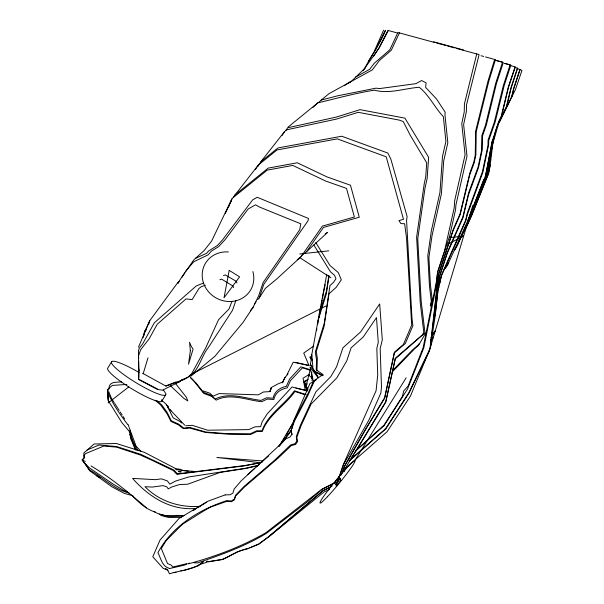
<?xml version="1.0" encoding="UTF-8"?>
<svg xmlns="http://www.w3.org/2000/svg" width="604" height="604" viewBox="0 0 604 604"><rect width="100%" height="100%" fill="white"/><g stroke="black" fill="none" stroke-linecap="round" stroke-linejoin="round"><path stroke-width="0.91" d="M129.218 427.715L136.104 446.19L141.087 451.392M129.988 430.154C131.068 437.228 133.952 445.05 138.278 450.765M138.92 369.535L138.663 379.538L157.576 389.482M316.979 370.418L317.342 358.3L316.277 351.475L324.046 326.515L329.006 293.778L336.171 287.353L341.305 279.818L338.323 272.6L330.011 265.511L315.832 242.634M135.409 449.708L130.849 438.934L129.92 434.291L130.102 431.784M485.563 56.927L495.439 59.683L488.779 81.306L476.239 131.672L475.876 154.805L474.216 162.71L469.761 174.813L460.21 214.541L452.947 230.992L438.61 274.39L430.516 347.081L434.812 318.172L439.47 276.307L447.73 251.309L462.747 217.304L468.659 192.752L478.081 167.089L481.614 150.343L481.841 135.673L485.45 125.345L495.688 83.299L502.566 62.182L494.404 59.962M269.965 391.611L271.392 387.458L277.795 383.993L283.427 381.758M492.856 143.224L490.108 165.926L488.613 173.461L471.686 215.469L466.832 226.13L463.494 231.815M328.855 275.394L326.522 290.788L319.184 314.359L311.128 358.27L312.464 360.528M329.029 276.036L326.296 294.042L317.961 320.807M311.438 358.504L310.335 364.71L317.893 377.44L310.041 367.119L313.325 381.592M316.534 330.705L316.873 328.848M317.727 324.212L318.64 319.448M318.92 317.727L319.259 315.877M319.486 314.827L319.826 312.985M320.105 311.241L320.958 306.606M321.298 304.756L322.151 300.12M322.491 298.27L323.51 292.706M319.184 314.359L326.794 274.216M485.684 174.918L491.294 146.674M490.161 165.013L488.47 173.537L471.505 215.711L465.918 227.965L461.698 235.167M323.691 291.808L325.171 284.62M320.679 308.365L321.049 306.545M291.891 428.764L293.604 421.116L309.912 383.6L315.333 380.429M439.961 281.034L440.844 277.312M439.493 283.623L440.988 277.236M310.69 367.836L306.273 385.284L307.255 383.789M143.103 337.644L144.341 332.464L145.934 330.131M143.903 335.567L144.983 331.067L149.762 320.679L177.946 282.347M501.305 116.074L508.304 87.006L515.091 66.833L509.655 65.353M506.469 106.38L510.931 87.859L517.409 68.086M511.641 96.685L513.559 88.705L519.885 69.385M476.745 53.907L464.438 103.82L464.234 111.936L461.766 123.609L465.08 154.828L454.691 200.619L454.178 207.965L444.544 250.879L437.553 272.042L436.586 280.747L423.14 347.662L408.161 385.971L403.721 390.924L402.423 396.413L383.948 425.246L355.915 450.403M429.58 349.807L410.441 396.111L387.058 431.739L344.71 468.9M491.83 142.748L492.864 139.184M495.303 132.857L492.373 142.997L490.727 155.84L487.081 174.224L469.678 218.097L456.82 246.311L454.495 250.275M492.909 143.246L497.741 126.53M419.236 343.404L418.708 345.209L415.061 348.349L392.585 371.596M430.297 305.375L432.147 299.033L430.388 284.431L428.908 257.561L432.049 235.53L441.373 193.982L443.698 160.943L447.821 142.763L444.974 114.964L445.14 112.14L436.458 98.897L425.624 87.391L426.092 82.869L421.615 80.536L415.892 83.662L379.697 88.569L375.952 88.169L337.417 95.862L321.177 100.083L318.459 102.68M430.403 306.213L431.452 302.619L429.467 286.092L427.791 255.703L431.347 230.781L439.954 192.434L442.475 156.534L445.903 141.427L443.374 116.715C434.654 107.474 429.369 95.477 419.282 87.27C404.454 88.335 389.225 94.216 374.442 90.162C355.235 93.182 336.632 98.467 317.757 102.876L288.055 127.134M148.697 324.242L149.762 320.679L138.459 347.217M494.646 59.403L488.009 81.079L475.612 131.227L475.242 155.303L473.785 162.219L469.889 172.82L459.923 214.231L453.521 228.727L438.512 274.178L429.95 348.833L408.938 392.562L385.586 428.659L349.844 459.931M472.826 205.39L428.991 351.883L409.104 392.94L385.752 429.006L349.104 461.063M147.995 357.862L143.163 373.755L142.808 373.393L166.032 386.167L183.767 379.425M270.131 391.513L271.392 387.458L269.746 391.626L263.389 391.988L258.421 394.842L219.199 393.581L212.94 396.224L209.814 393.189L203.125 390.901M518.073 68.894L520.135 69.52L513.823 88.788L512.154 95.711L499.221 122.091M499.032 121.555C489.014 144.583 492.132 170.947 479.501 193.121M497.5 127.165L499.206 122.038M257.78 299.599L259.222 297.961L263.827 284.303L308.032 220.762L308.455 218.452L257.228 197.289L252.668 199.871L222.431 240.03L217.327 245.541L208.637 250.97L206.643 253.265L195.356 258.429L193.423 260.377L186.017 271.249M231.981 301.336L228.999 308.999L218.557 319.72L205.73 347.829L191.845 373.415L187.308 377.794L182.612 379.403M235.854 300.52L232.563 310.199L208.342 347.534C200.415 357.258 198.761 373.37 185.904 378.081M339.659 475.944L343.533 464.529L369.074 419.765L380.867 392.993L381.479 387.119L380.188 348.561L382.294 339.886L379.682 303.948L360.588 331.974L342.929 347.798L336.579 366.787L330.833 376.579L315.952 391.747L300.43 425.201L296.285 436.616L296.896 440.89L295.092 443.661L290.667 444.937L274.435 460.384L244.076 486.439L235.5 495.31L234.329 499.063L231.415 500.988L226.704 500.656C199.026 509.625 171.876 526.341 157.938 552.698C160.928 558.345 161.895 566.227 169.029 568.228L169.196 568.606L184.28 565.17L187.165 563.947M342.611 472.011L344.499 466.439L364.718 431.007L384.725 398.119L394.442 352.849L405.329 343.48L412.902 325.76L411.928 317.696L406.575 220.332L407.119 216.534L390.803 158.95L387.798 153.031L341.736 136.232L277.976 147.942L260.913 161.698L257.938 166.394M515.325 66.961L508.568 87.089L501.826 115.107L498.874 121.117L491.777 142.725L485.827 174.85L468.032 220.249L447.723 264.65L445.473 268.493M177.991 282.883L186.266 270.456L193.741 261.774L208.214 254.797L211.385 251.143L218.678 246.583L224.99 239.765L248.161 208.992L255.515 204.824L259.561 207.081L300.807 223.812L299.705 229.792L263.133 282.513L258.64 295.847L253.151 307.157L243.08 322.362L214.926 356.262L190.97 376.111M439.418 284.597L441.35 276.149L465.85 220.687L467.3 214.669L482.815 172.442L488.628 144.885L488.689 140.573L495.159 122.053L504.121 85.745L510.848 65.119L504.521 63.397M438.942 287.829L440.429 278.444L441.932 273.891L465.571 220.377L467.421 212.676L482.385 171.959L487.987 145.383L488.07 140.128L494.276 122.355L503.359 85.526L510.101 64.855L504.65 63.367M434.654 316.7L435.288 314.963L439.569 276.526L447.149 253.567L463.034 217.614L468.53 194.745L478.511 167.58L482.249 149.845L482.468 136.119L486.326 125.051L496.45 83.526L503.328 62.446L496.065 60.475M433.846 320.837L434.812 318.172M429.776 349.112L430.025 348.433M341.351 475.031L344.401 466.243L366.741 427.111L384.62 397.719L394.352 352.253L403.404 344.469L411.694 325.05L406.537 238.006L404.627 223.737L400.965 223.586L398.919 220.626L403.48 219.328L386.228 156.829L337.289 138.882L276.994 149.958L258.286 165.051L233.537 196.904M344.038 471.799L346.537 466.107L385.699 401.758L395.273 358.225L422.717 334.608L423.774 332.125L420.233 302.725L416.624 237.085L424.302 183.261L425.729 176.904L426.718 162.846L410.237 135.258L403.268 121.563L399.244 120.098L358.24 112.321L336.67 119.041L286.764 129.785L284.59 131.544L260.913 161.698M312.525 376.881L311.86 378.648L311.755 372.132M311.891 380.49L312.857 377.908M467.851 220.483L483.849 179.433M364.506 68.871C370.947 55.749 380.059 44.009 385.601 30.336M368.327 61.563L375.62 49.687L385.307 30.313M374.835 50.094L383.555 30.2M107.95 390.645L109.181 388.108L112.344 385.42L126.848 384.438M225.322 213.476L232.306 198.301L267.225 170.124L292.804 165.428L325.579 181.004L346.5 188.403L354.374 217.01L322.377 226.107L300.935 256.806L276.889 278.852L265.398 288.342L259.222 297.961M228.237 207.617L229.392 205.043M230.094 203.48L231.506 200.347M313.665 380.996L308.244 393.03L293.604 421.116M322.612 374.805L314.707 380.278L307.783 395.628L294.291 421.524L291.143 430.486L291.808 434.48L290.154 436.903L285.466 439.033L278.935 446.379M469.859 217.863L457.734 244.477L454.404 250.154M399.433 32.85L391.324 50.2L379.372 60.543L372.298 69.913L329.165 93.56L321.177 100.083M231.898 198.844L211.589 241.139L204.009 250.69L195.356 258.429M285.096 377.326L282.498 382.589M499.047 121.6L506.99 105.413L511.195 87.942L517.658 68.222L515.589 67.595M499.334 122.408L515.544 89.347L521.939 70.464L520.135 69.52M287.036 374.737L293.227 362.189L308.855 365.511M178.165 283.291L179.131 281.351M282.272 382.861L284.786 377.742L288.025 373.959M425.548 333.166L419.425 343.948L412.774 349.678L392.675 370.463M283.948 439.168L284.869 437.553M286.258 435.122L293.899 421.886M446.734 266.054L448.629 262.816M293.967 421.237L279.735 445.178L291.626 429.603M111.748 361.554L107.905 367.881A31.755 5.149 31.3 0 0 133.975 390.124A31.755 5.149 31.3 0 0 161.947 399.924M161.729 401.358L165.572 395.031M354.684 460.837L406.122 377.862M430.856 337.968L435.303 330.788L431.377 336.081M255.349 169.686L258.286 165.051M282.083 135.5L284.59 131.544M285.707 130.577L287.746 127.769L336.103 117.131L360.075 109.664L404.929 118.142L428.636 157.327L427.156 178.459L425.012 188.01L417.741 238.95L421.162 301.064L424.982 332.834L395.363 358.821L385.805 402.158L356.564 450.206L351.8 457.032M388.364 30.464L379.304 47.761L363.072 70.668M373.733 56.074L378.965 47.935L387.964 30.411L396.994 32.873M278.92 446.341L284.952 437.764M144.983 331.067L146.576 328.735M181.781 277.462L184.96 272.804M301.404 255.711L306.522 251.694L323.465 227.429L359.289 217.236L350.471 185.217L327.043 176.934L297.251 162.778L268.199 168.108L234.609 195.213M335.333 484.506L340.06 478.534M335.416 484.672L340.135 478.723M282.725 442.068L291.309 430.818M254.375 303.978L256.081 301.789M250.35 310.758L253.151 307.157M339.342 476.82L334.646 482.989L333.65 483.472M138.686 379.176L158.595 389.633L162.468 390.184L180.4 381.328L181.827 379.667M285.405 438.919L277.47 447.081L241.117 480.92L234.171 488.976L232.955 493.045L230.132 494.759L225.141 494.902M365.012 68.154L351.256 81.427L348.901 82.975M430.629 340.082L433.317 337.44L431.815 338.572M313.008 107.414L317.757 102.876M83.012 461.146C80.241 459.108 86.017 458.428 83.865 455.718L85.443 453.657L103.797 446.054L116.534 447.126L139.969 454.857L150.185 459.44L173.227 470.493L176.836 474.291L244.409 465.873L261.645 462.483M82.28 459.984L84.213 458.194L83.797 452.992L94.058 444L116.293 443.487L144.318 452.321L175.832 468.689M306.522 251.694L327.564 232.404L325.239 233.793M355.16 451.452L384.114 425.586L407.489 389.127L423.827 347.776L435.975 287.277L437.651 272.261L449.716 235.734L455.597 209.512L455.914 205.028L466.998 156.164L463.63 124.575L466.364 111.657L466.537 104.756L479.1 54.609L456.541 48.463M247.919 474.495L254.858 468.266M256.247 467.02L259.72 463.902M261.109 462.656L268.742 455.801M203.563 561.373C194.526 570.002 180.83 570.153 169.452 573.8L167.459 569.625M203.571 561.524L198.255 565.865L184.862 570.168L180.755 570.833M268.501 537.047L323.872 492.109L329.573 489.331M297.228 259.72L300.935 256.806M108.154 402.959L128.72 386.938M313.725 346.001L303.737 353.076L309.089 365.722M344.627 85.474L350.788 81.419M193.174 510.674L195.53 509.157M197.893 507.632L208.214 501.101L225.133 494.902M309.203 374.397L303.072 378.225L303.563 380.95L307.413 390.864L295.847 388.085M206.545 502.052L179.063 518.428L160.045 540.021L152.789 556.797L163.239 568.417L167.867 570.146M355.62 77.055L369.716 69.294L374.291 63.231L389.806 49.807L397.9 32.495L434.888 42.567M308.236 379.267L304.431 381.23L307.874 389.874M304.642 381.69L307.678 380.12M193.786 373.03L325.767 306.062M447.662 244.205L463.638 236.104L449.587 237.636M332.834 483.887L322.204 489.24L308.108 501.305L266.296 533.415C244.998 546.363 221.177 554.789 197.644 562.905L193.914 562.777M332.155 486.054L323.004 490.614L268.418 536.865L258.769 544.023L247.98 548.538L237.523 551.716L223.246 559.251L208.252 561.66L207.036 561.033M330.773 486.937L323.095 490.765L268.463 536.956L258.799 544.159L249.724 547.873M108.947 388.629C109.082 381.071 116.323 382.521 121.789 381.849M312.162 356.073L309.822 357.1L311.188 359.501M87.104 449.995L98.996 445.042L116.489 446.507L140.838 454.351L173.892 470.04L177.478 473.846L244.258 465.616L262 462.407M107.701 390.924L107.776 393.778M165.821 385.896L176.111 381.894M180.807 380.641L185.111 379.002M176.043 382.989L180.4 381.328M203.586 283.019L196.157 286.017L154.314 322.838L142.65 343.91L139.282 348.229L138.497 350.599L138.61 358.587M223.525 275.545L225.262 274.896L236.262 281.321L236.949 282.883M205.398 285.194L201.14 286.787L198.927 288.516L192.155 299.614L186.024 298.897L157.236 324.227L149.218 338.723L140.573 349.814L138.55 355.899L138.784 377.666M219.871 279.765L221.57 279.123L232.812 285.949L233.522 287.557M314.707 380.278L316.405 379.697M199.063 564.695L206.643 562.301M248.018 548.628C238.391 550.146 230.524 556.246 221.743 559.644L207.527 561.947L206.53 561.433M186.5 563.728L172.903 567.005L170.834 564.906L167.542 563.592L161.306 548.515L166.168 540.61L182.302 524.363L203.971 510.803L210.471 507.126L226.877 501.297L231.558 501.682L234.488 499.727L235.651 496.012L244.401 487.058L278.082 458.149L291.264 445.609L295.643 444.416L297.462 441.607L296.851 437.296L301.117 425.609L311.113 404.061L336.813 377.87L346.734 360.95L351.113 347.851L363.298 336.926L376.473 317.591L378.278 342.385L376.821 348.38L377.719 374.986L376.073 390.75L343.434 464.34L339.259 476.631L334.571 482.815L322.121 489.081L265.866 532.743C241.811 546.582 215.296 556.556 188.591 563.811M187.935 563.615L189.573 563.139M258.437 465.299L245.73 468.206L188.727 476.964L175.341 481.146L169.837 484.151L167.361 480.897L161.389 478.851L155.394 479.674L132.593 478.398C148.871 496.918 171.151 511.173 196.798 508.326M258.21 465.646L245.873 468.462L220.188 472.411L187.648 484.219L179.63 484.529L171.687 487.013L168.297 488.863L166.772 486.862L163.095 485.601L152.261 487.081L144.96 486.673C159.237 501.252 179.909 507.941 200.113 506.295M173.318 572.569L176.066 572.252M299.743 254.005L328.772 250.834M185.715 425.782L192.17 425.299L207.633 430.214L248.705 429.61L255.152 426.817L260.603 426.62L262.212 421.713L267.134 413.982L292.011 386.99L306.877 390.66M184.212 515.635L167.217 516.005L159.448 514.042M183.344 515.824C173.378 516.299 162.838 517.122 153.997 511.528M181.223 517.356L168.599 517.485L160.702 515.371M262.597 460.95L216.828 457.454L259.765 462.664M193.62 471.384L183.405 470.471L179.622 469.172L175.266 468.712M188.818 471.384L175.87 469.61M178.512 471.573L181.072 471.837M178.459 471.656L181.064 471.928M295.499 362.355L308.599 365.39M127.436 491.528L124.311 490.803L112.623 483.759L89.445 467.911L83.699 462.219M129.158 493.083C114.081 489.459 102.688 476.979 89.264 469.821L82.303 460.135M463.359 49.905L433.536 41.767M436.692 43.058L445.82 45.481M447.519 46.01L454.918 47.958M480.988 55.742L483.751 56.436M133.008 495.793L124.273 493.37L112.012 486.854L89.807 470.833L87.535 467.269M309.731 369.588L300.852 366.824L289.58 379.063L286.326 386.432C280.045 387.353 274.322 391.724 273.129 398.172L266.613 397.772L261.041 400.407C246.107 398.693 229.648 391.724 215.228 399.002L211.121 395.326L203.442 392.321L196.104 383.042L190.841 378.225M310.471 370.297L302.468 367.806L290.494 380.633L287.217 387.859C280.973 388.87 274.971 392.97 273.831 399.523L267.346 399.085L261.645 401.698C246.9 400.218 230.381 392.751 216.164 400.142L211.8 396.435L203.684 393.423L192.706 379.501L190.094 376.979M306.13 394.571L294.42 390.796C284.605 404.733 267.821 414.246 262.06 430.705L256.572 430.826L250.366 433.763L226.153 433.581L206.002 432.064L190.079 427.504L183.737 428.07L178.769 424.227L171.325 420.769L167.051 412.238L161.691 404.869L157.017 400.814M304.839 394.714L294.873 391.498C285.239 405.609 268.206 415.024 262.325 431.437L256.821 431.535L250.652 434.48L230.252 434.321L205.639 432.479L189.596 428.017L183.276 428.606L178.339 424.778L170.917 421.403L167.217 414.019L160.656 404.997L155.175 400.241M163.337 515.431L165.972 516.277M165.3 568.583L167.429 569.421M155.522 512.169C145.768 509.285 138.452 502.09 131.702 495.084M82.061 459.787L85.36 461.471M315.197 371.392L323.2 375.552M315.703 372.313L322.325 375.748M180.604 421.819L173.174 417.87L166.289 404.287L161.366 400.007M96.255 475.522L100.317 477.734M146.576 507.934C129.082 492.879 111.053 477.87 91.038 465.941M299.758 257.666L330.924 277.757M323.117 374.616L316.239 369.844L316.534 359.931L315.303 352.064L324.272 323.268L329.995 285.503L333.461 282.4L335.937 278.754L334.503 275.265L330.479 271.838L313.808 244.937M166.213 404.725L167.965 406.22L168.667 408.236M308.697 375.061L312.155 378.187M170.252 385.601L183.873 398.368L187.814 400.943L186.342 397.251L175.069 382.921M88.803 469.165L90.358 470.637M169.83 409.504L184.726 425.148M171.053 410.901L168.357 407.972L167.648 405.941M180.664 421.977L181.585 422.981M130.388 432.683L121.94 422.709L108.38 400.852L107.353 389.263M127.708 424.529C119.932 414.253 112.14 403.464 107.512 391.354M114.73 403.464L119.192 410.403M120.188 411.951L122.174 415.031M123.163 416.571L124.65 418.889M86.357 465.299L87.822 467.617M85.172 463.532L86.583 465.775M114.232 402.694L111.34 398.089L108.788 391.641M311.203 357.628L312.646 360.059M310.411 364.061L318.55 377.772M306.983 387.957L307.806 389.58M129.339 431.362L130.034 433.053M129.92 434.291L130.638 436.028M108.531 396.367L107.852 394.699L108.38 400.852L107.421 390.063M130.955 437.696L136.021 450.267M307.179 390.856L303.767 382.045L305.352 390.788M128.169 424.567L128.954 426.93M291.762 433.015L292.102 434.676M311.619 354.291L312.917 367.262M138.671 361.275L138.897 371.128M252.88 271.589A26.244 24.364 29.2 0 1 232.517 301.373A26.244 24.364 29.2 0 1 202.28 277.138A26.244 24.364 29.2 0 1 228.38 251.959M144.507 333.483A17.191 6.402 1.8 0 1 145.745 330.229M139.101 372.555A31.755 5.149 31.3 0 0 111.4 362.453A31.755 5.149 31.3 0 0 140.332 385.261A31.755 5.149 31.3 0 0 165.79 393.597L164.16 391.113A31.755 5.149 31.3 0 0 163.223 390.086M190.366 350.645L188.516 364.22L193.114 348.999L191.423 346.719L189.513 342.294L190.366 350.645M229.203 270.365L224.024 297.772L239.584 276.858L229.203 270.365M339.221 476.533L336.088 486.152L340.852 480.429L339.221 476.533M327.398 496.752A27.361 2.174 -50.5 0 0 354.88 461.494A27.361 2.174 -50.5 0 0 330.063 487.707A27.361 2.174 -50.5 0 0 327.398 496.752"/></g></svg>
